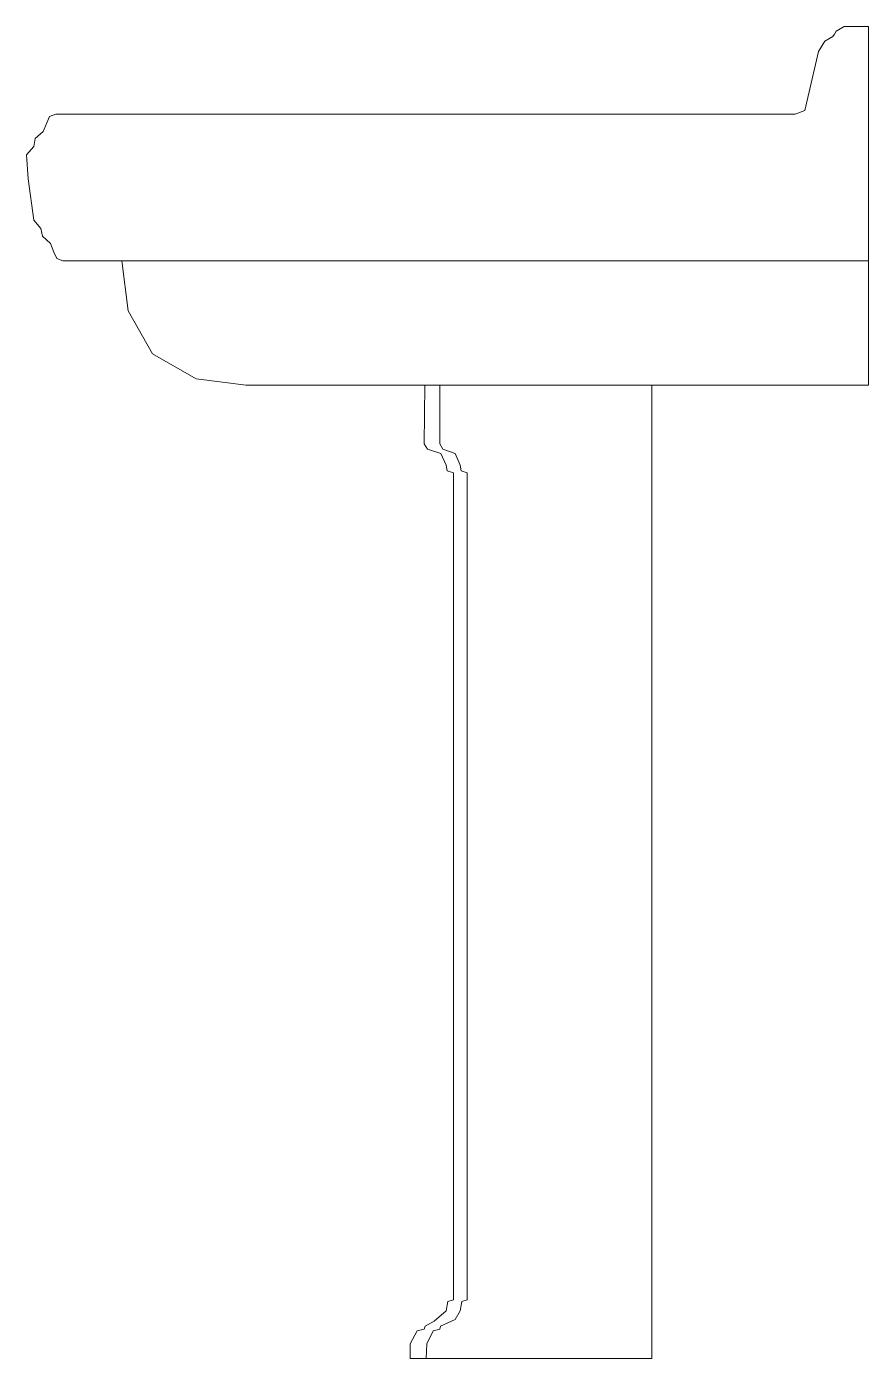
# Model space of a CAD drawing. Header units: millimetres. Extents: x -237 to 337, y -19 to 889.
import ezdxf

# ---------------------------------------------------------------- set-up
doc = ezdxf.new("R2010")
doc.units = ezdxf.units.MM
doc.header["$MEASUREMENT"] = 0
doc.layers.add('VIL01003 01', color=7, linetype='Continuous', true_color=0xffffff)

msp = doc.modelspace()

# ---------------------------------------------------------------- linework, layer by layer
at = {"layer": 'VIL01003 01', "color": 7, "linetype": 'Continuous', "lineweight": 0, "true_color": 0xffffff}
for p, q in [((307.01, 879.07), (312.6, 882.23)), ((312.6, 882.23), (313.72, 883.82)), ((313.72, 883.82), (314.81, 885.97)), ((314.81, 885.97), (320.27, 889.06)), ((314.81, 885.97), (314.81, 885.97)), ((314.81, 885.38), (314.81, 885.38)), ((320.27, 889.06), (336.75, 889.06)), ((320.27, 889.06), (320.27, 889.06)), ((336.75, 889.06), (336.75, 887.29)), ((336.75, 887.29), (336.75, 882.23)), ((336.75, 882.23), (336.75, 875.15)), ((293.41, 831.81), (302.79, 872.06)), ((302.79, 872.06), (307.01, 879.07)), ((336.75, 875.15), (336.75, 874.77)), ((336.75, 874.77), (336.75, 874.51)), ((336.75, 874.51), (336.75, 874.24)), ((336.75, 874.24), (336.75, 863.76)), ((336.75, 863.76), (336.75, 840.27)), ((336.75, 840.27), (336.75, 817.57)), ((-221.56, 827.74), (-223.45, 823.44)), ((-217.33, 829.29), (-221.56, 827.74)), ((-217.33, 829.29), (-215.58, 829.29)), ((-215.58, 829.29), (-211.34, 829.29)), ((-211.34, 829.29), (-89.9, 829.29)), ((-179.9, 829.29), (-179.9, 829.29)), ((-179.9, 829.29), (-179.9, 829.29)), ((-89.9, 829.29), (32.58, 829.29)), ((32.58, 829.29), (161.92, 829.29)), ((161.92, 829.29), (286.83, 829.29)), ((286.83, 829.29), (293.41, 831.81)), ((286.83, 829.29), (293.41, 831.79)), ((293.41, 831.81), (293.41, 831.79)), ((-225.96, 817.57), (-231.4, 812.66)), ((-223.45, 823.44), (-225.96, 817.57)), ((336.75, 817.57), (336.75, 812.66)), ((-231.4, 812.66), (-232.4, 807.3)), ((336.75, 812.66), (336.75, 807.3)), ((-232.4, 807.3), (-237.23, 801.68)), ((-236.16, 785.23), (-237.23, 801.68)), ((336.75, 807.3), (336.75, 801.68)), ((336.75, 801.68), (336.75, 778.74)), ((-236.16, 785.23), (-232.23, 757.01)), ((336.75, 778.74), (336.75, 757.01)), ((-232.23, 757.01), (-227.45, 751.4)), ((336.75, 757.01), (336.75, 751.4)), ((-226.45, 746.03), (-227.45, 751.4)), ((-226.45, 746.03), (-221.06, 741.12)), ((336.75, 751.4), (336.75, 746.03)), ((336.75, 746.03), (336.75, 741.12)), ((-218.58, 735.26), (-221.06, 741.12)), ((336.75, 741.12), (336.75, 735.26)), ((-216.71, 730.95), (-218.58, 735.26)), ((-212.52, 729.4), (-216.71, 730.95)), ((-210.77, 729.4), (-212.52, 729.4)), ((-206.58, 729.4), (-210.77, 729.4)), ((-96.88, 729.4), (-206.58, 729.4)), ((-172.41, 729.4), (-168, 695.12)), ((13.68, 729.4), (-96.88, 729.4)), ((118.38, 729.4), (13.68, 729.4)), ((225.11, 729.4), (118.38, 729.4)), ((336.75, 729.4), (225.11, 729.4)), ((336.75, 735.26), (336.75, 730.95)), ((336.75, 730.95), (336.75, 729.4)), ((336.75, 729.4), (336.75, 695.12)), ((-151.45, 665.99), (-168, 695.12)), ((-151.46, 665.99), (-168, 695.12)), ((336.75, 695.12), (336.75, 665.99)), ((-151.45, 665.99), (-151.46, 665.99)), ((-121.66, 648.86), (-151.46, 665.99)), ((-121.66, 648.86), (-151.45, 665.99)), ((336.75, 665.99), (336.75, 648.86)), ((-87.54, 644.5), (-121.66, 648.86)), ((-87.55, 644.5), (-121.66, 648.86)), ((336.75, 648.86), (336.75, 644.5)), ((-87.67, 644.52), (-87.54, 644.5)), ((-87.55, 644.5), (-87.54, 644.5)), ((-87.54, 644.5), (-78.28, 644.5)), ((-78.64, 644.5), (-78.64, 644.5)), ((-78.28, 644.5), (-19.93, 644.5)), ((-23.55, 644.5), (-23.55, 644.5)), ((-19.93, 644.5), (37.75, 644.5)), ((34.34, 644.5), (33.89, 604.57)), ((37.75, 644.5), (99.48, 644.5)), ((44.51, 604.57), (44.51, 644.5)), ((99.48, 644.5), (156.46, 644.5)), ((156.46, 644.5), (215.58, 644.5)), ((189.01, 644.5), (189.01, 604.57)), ((215.58, 644.5), (278.42, 644.5)), ((278.42, 644.5), (336.75, 644.5)), ((36.23, 600.85), (33.89, 604.57)), ((36.23, 600.85), (45.15, 597.91)), ((44.51, 604.57), (46.68, 600.85)), ((189.01, 604.57), (189.01, 600.85)), ((189.01, 600.85), (189.01, 597.91)), ((45.15, 597.91), (48.9, 590.02)), ((55, 597.91), (58.5, 590.02)), ((189.01, 597.91), (189.01, 590.02)), ((48.9, 590.02), (49.63, 586.06)), ((53.91, 584.61), (49.63, 586.06)), ((53.91, 20.61), (53.91, 584.61)), ((58.5, 590.02), (59.18, 586.06)), ((63.16, 584.61), (63.16, 302.61)), ((189.01, 590.02), (189.01, 586.06)), ((189.01, 586.06), (189.01, 584.61)), ((189.01, 584.61), (189.01, 20.61)), ((63.16, 302.61), (63.16, 20.61)), ((48.85, 13.11), (49.92, 19.49)), ((53.91, 20.61), (49.92, 19.49)), ((58.46, 13.11), (59.45, 19.49)), ((189.01, 20.61), (189.01, 19.49)), ((189.01, 19.49), (189.01, 13.11)), ((48.85, 13.11), (40.7, 5.98)), ((55, 7.3), (58.46, 13.11)), ((189.01, 13.11), (189.01, 5.98)), ((29.01, -0.47), (33.89, 0.65)), ((34.47, 2.76), (33.89, 0.65)), ((40.7, 5.98), (34.47, 2.76)), ((44.51, 0.65), (45.06, 2.76)), ((189.01, 5.98), (189.01, 2.76)), ((189.01, 2.76), (189.01, 0.65)), ((189.01, 0.65), (189.01, -0.47)), ((29.01, -0.47), (24.31, -9.33)), ((35.58, -9.33), (39.97, -0.47)), ((189.01, -0.47), (189.01, -9.33)), ((24.36, -19.32), (24.31, -9.33)), ((35.19, -19.32), (35.58, -9.33)), ((189.01, -9.33), (189.01, -19.32)), ((24.4, -19.32), (24.36, -19.32)), ((24.4, -19.32), (24.4, -19.32)), ((29.28, -19.32), (24.4, -19.32)), ((35.19, -19.32), (29.28, -19.32)), ((49.43, -19.32), (35.19, -19.32)), ((93.62, -19.32), (49.43, -19.32)), ((136.78, -19.32), (93.62, -19.32)), ((180.34, -19.32), (136.78, -19.32)), ((189.01, -19.32), (180.34, -19.32))]:
    msp.add_line(p, q, dxfattribs=at)
for points in [[(46.68, 600.85), (55, 597.91)], [(59.18, 586.06), (63.16, 584.61)], [(59.45, 19.49), (63.16, 20.61)], [(44.51, 0.65), (39.97, -0.47)], [(55, 7.3), (45.06, 2.76)]]:
    msp.add_lwpolyline(points, dxfattribs=at)

doc.saveas('drawing.dxf')
